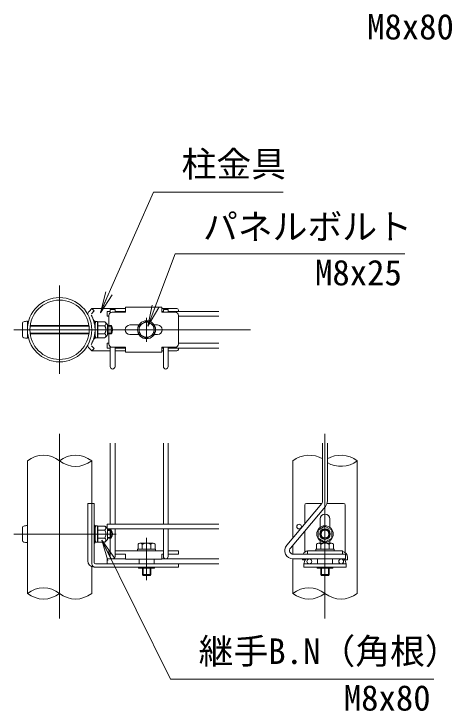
# Model space of a CAD drawing. Units: millimetres, scale not verified. Extents: x -8400 to 8400, y -5940 to 5940.
# Drawn here: x 3552 to 5203, y 632 to 3259 of the extents above; entities that cross this region are included whole.
import ezdxf
from ezdxf.enums import TextEntityAlignment as Align

# ---------------------------------------------------------------- set-up
doc = ezdxf.new("R2010")
doc.units = ezdxf.units.MM
doc.header["$LTSCALE"] = 40
doc.linetypes.add('DASHED', pattern=[7.5, 6, -1.5])
doc.linetypes.add('USER1', pattern=[50.8, 31.75, -6.35, 6.35, -6.35])
for name, color, linetype, lineweight in [('0-1_D-STR1', 1, 'Continuous', 18), ('0-2_D-BMK', 2, 'USER1', 13), ('0-3_D-STR3', 3, 'Continuous', 13), ('0-4_D-STR-DIM', 7, 'Continuous', 9), ('0-5_D-STR-TXT', 7, 'Continuous', 9), ('0-6_0', 7, 'Continuous', 9), ('0-7_D-STR2', 7, 'Continuous', 9)]:
    doc.layers.add(name, color=color, linetype=linetype, lineweight=lineweight)
doc.styles.add('ＭＳ ゴシック', font='')
doc.styles.get('ＭＳ ゴシック').set_extended_font_data('MS Gothic')

# ---------------------------------------------------------------- blocks, each defined once
blk = doc.blocks.new('_Open')
at = {"layer": '0-6_0'}
blk.add_line((-40, 6.67), (0, 0), dxfattribs=at)
blk.add_lwpolyline([(-40, -6.67), (0, 0), (-40, 0)], dxfattribs=at)

msp = doc.modelspace()

# ---------------------------------------------------------------- linework, layer by layer
at = {"layer": '0-1_D-STR1'}
for p, q in [((3603.26, 1575.04), (3603.26, 1075.04)), ((3845.26, 1414.24), (3845.26, 1575.04)), ((4603.26, 1575.04), (4603.26, 1285.2)), ((4845.26, 1075.04), (4845.26, 1575.04)), ((4603.26, 1257.2), (4603.26, 1223.1)), ((4603.26, 1205.04), (4603.26, 1075.04)), ((3845.26, 1075.04), (3845.26, 1175.61))]:
    msp.add_line(p, q, dxfattribs=at)
for radius in [121, 111.8]:
    msp.add_circle((3724.26, 2069.04), radius, dxfattribs=at)
at = {"layer": '0-2_D-BMK'}
for p, q in [((3724.26, 2235.7), (3724.26, 1902.37)), ((4052.22, 2114.54), (4052.22, 2023.54)), ((3552.46, 2069.04), (4444.26, 2069.04)), ((3724.26, 981.07), (3724.26, 1677.28)), ((4724.26, 981.07), (4724.26, 1677.28)), ((3552.46, 1299.04), (3937.15, 1299.04)), ((4052.22, 1285.04), (4052.22, 1125.04))]:
    msp.add_line(p, q, dxfattribs=at)
at = {"layer": '0-3_D-STR3'}
for p, q in [((3846.22, 2149.04), (3835.31, 2138.43)), ((3973.29, 2149.04), (3846.22, 2149.04)), ((3973.29, 2135.04), (3922.29, 2135.04)), ((3973.29, 2154.04), (3973.29, 2135.04)), ((4109.29, 2154.04), (3973.29, 2154.04)), ((4109.29, 2154.04), (4109.29, 2135.04)), ((4166.22, 2149.04), (4109.29, 2149.04)), ((4160.29, 2135.04), (4109.29, 2135.04)), ((4172.22, 2143.04), (4172.22, 2138.04)), ((3910.29, 2123.04), (3910.29, 2015.04)), ((4172.29, 2123.04), (4172.29, 2015.04)), ((3584.06, 2095.04), (3584.06, 2043.04)), ((3603.26, 2101.04), (3603.26, 2037.04)), ((3613.25, 2082.33), (3835.26, 2082.33)), ((3613.61, 2085.04), (3834.91, 2085.04)), ((4023.38, 2087.04), (3989.29, 2087.04)), ((4093.29, 2087.04), (4081.07, 2087.04)), ((3613.25, 2055.74), (3835.26, 2055.74)), ((3613.61, 2053.04), (3834.91, 2053.04)), ((4023.38, 2051.04), (3989.29, 2051.04)), ((4093.29, 2051.04), (4081.07, 2051.04)), ((3846.22, 1989.04), (3835.31, 1999.65)), ((3973.29, 2003.04), (3922.29, 2003.04)), ((3973.29, 2003.04), (3973.29, 1984.04)), ((4160.29, 2003.04), (4109.29, 2003.04)), ((4109.29, 2003.04), (4109.29, 1984.04)), ((4172.22, 2000.04), (4172.22, 1995.04)), ((3915.26, 1989.04), (3846.22, 1989.04)), ((3973.29, 1989.04), (3933.26, 1989.04)), ((4109.29, 1984.04), (3973.29, 1984.04)), ((4115.26, 1989.04), (4109.29, 1989.04)), ((4166.22, 1989.04), (4133.26, 1989.04)), ((3830.22, 1198.24), (3830.22, 1414.24)), ((3855.08, 1414.24), (3830.22, 1414.24)), ((3846.22, 1186.24), (3846.22, 1414.24)), ((3855.08, 1191.04), (3855.08, 1414.24)), ((4648.26, 1338.83), (4648.26, 1408.24)), ((4711.53, 1414.24), (4654.26, 1414.24)), ((4794.26, 1414.24), (4731.81, 1414.24)), ((4800.26, 1229.19), (4800.26, 1408.24)), ((4706.26, 1324.28), (4706.26, 1356.24)), ((4742.26, 1324.28), (4742.26, 1356.24)), ((3584.06, 1325.04), (3584.06, 1273.04)), ((3603.26, 1331.04), (3603.26, 1267.04)), ((3855.08, 1333.04), (3855.08, 1327.28)), ((3857.08, 1333.04), (3855.08, 1333.04)), ((3855.08, 1315.04), (3858.28, 1315.04)), ((3855.82, 1324.95), (3858.71, 1320.92)), ((3857.08, 1333.04), (3857.08, 1327.28)), ((3857.45, 1326.12), (3859.11, 1323.79)), ((3858.28, 1317.04), (3859.83, 1329.69)), ((3858.28, 1317.04), (3858.28, 1281.04)), ((3866.9, 1330.04), (3860.23, 1330.04)), ((3867.08, 1299.04), (3867.08, 1329.94)), ((3894.26, 1314.05), (3867.08, 1314.05)), ((3867.47, 1329.06), (3867.29, 1329.74)), ((3894.26, 1329.06), (3867.47, 1329.06)), ((3904.28, 1319.04), (3904.28, 1279.04)), ((3904.28, 1315.04), (3919.26, 1315.04)), ((3919.26, 1315.04), (3919.26, 1283.04)), ((3855.08, 1312.33), (3858.28, 1312.33)), ((3867.08, 1299.04), (3867.08, 1268.14)), ((3904.28, 1312.33), (3920.55, 1312.33)), ((4648.26, 1231.19), (4648.26, 1310.83)), ((3855.08, 1285.74), (3858.28, 1285.74)), ((3855.08, 1283.04), (3858.28, 1283.04)), ((3855.08, 1270.8), (3855.08, 1265.04)), ((3855.82, 1273.12), (3858.71, 1277.16)), ((3857.45, 1271.96), (3859.11, 1274.28)), ((3858.28, 1281.04), (3859.83, 1268.39)), ((3866.81, 1268.04), (3860.23, 1268.04)), ((3894.26, 1284.03), (3867.08, 1284.03)), ((3894.26, 1269.01), (3867.47, 1269.01)), ((3904.28, 1285.74), (3920.55, 1285.74)), ((3904.28, 1283.04), (3919.26, 1283.04)), ((4027.29, 1264.24), (4076.67, 1264.24)), ((4699.32, 1264.24), (4748.71, 1264.24)), ((4706.26, 1264.24), (4706.26, 1273.8)), ((4742.26, 1264.24), (4742.26, 1273.8)), ((3910.22, 1235.84), (3910.22, 1223.04)), ((3915.26, 1235.84), (3910.22, 1235.84)), ((4115.26, 1235.84), (3933.26, 1235.84)), ((4086.22, 1242.24), (4018.22, 1242.24)), ((4018.22, 1242.24), (4018.22, 1235.84)), ((4018.22, 1235.84), (4086.22, 1235.84)), ((4019.82, 1260.24), (4019.82, 1242.24)), ((4019.82, 1242.24), (4084.62, 1242.24)), ((4036.02, 1260.24), (4036.02, 1242.24)), ((4068.42, 1260.24), (4068.42, 1242.24)), ((4084.62, 1260.24), (4084.62, 1242.24)), ((4086.22, 1235.84), (4086.22, 1242.24)), ((4172.22, 1235.84), (4133.26, 1235.84)), ((4172.22, 1235.84), (4172.22, 1223.04)), ((4790.26, 1235.84), (4658.26, 1235.84)), ((4658.26, 1235.84), (4658.26, 1223.04)), ((4758.26, 1242.24), (4690.26, 1242.24)), ((4690.26, 1242.24), (4690.26, 1235.84)), ((4690.26, 1235.84), (4758.26, 1235.84)), ((4691.86, 1260.24), (4691.86, 1242.24)), ((4691.86, 1242.24), (4756.66, 1242.24)), ((4708.06, 1260.24), (4708.06, 1242.24)), ((4740.46, 1260.24), (4740.46, 1242.24)), ((4756.66, 1260.24), (4756.66, 1242.24)), ((4758.26, 1235.84), (4758.26, 1242.24)), ((4790.26, 1235.84), (4790.26, 1223.04)), ((3910.22, 1223.04), (3915.26, 1223.04)), ((3933.26, 1223.04), (3973.22, 1223.04)), ((3973.22, 1223.04), (3973.22, 1203.84)), ((4109.22, 1223.04), (4109.22, 1203.84)), ((4109.22, 1223.04), (4115.26, 1223.04)), ((4133.26, 1223.04), (4172.22, 1223.04)), ((4790.26, 1223.04), (4658.26, 1223.04)), ((4809.26, 1211.04), (4809.26, 1201.84)), ((3973.22, 1203.84), (4109.22, 1203.84)), ((4024.22, 1187.04), (4024.22, 1201.84)), ((4080.22, 1187.04), (4080.22, 1201.84)), ((4639.26, 1205.04), (4639.26, 1201.84)), ((4644.26, 1187.04), (4648.26, 1199.84)), ((4644.26, 1174.24), (4644.26, 1187.04)), ((4804.26, 1187.04), (4644.26, 1187.04)), ((4648.26, 1199.84), (4648.26, 1201.84)), ((4696.26, 1187.04), (4696.26, 1205.04)), ((4752.26, 1187.04), (4752.26, 1205.04)), ((4796.46, 1205.04), (4796.46, 1201.84)), ((4796.46, 1201.84), (4809.26, 1201.84)), ((4800.26, 1199.84), (4800.26, 1201.84)), ((4804.26, 1187.04), (4800.26, 1199.84)), ((4804.26, 1174.24), (4804.26, 1187.04)), ((4172.22, 1174.24), (3854.22, 1174.24)), ((4036.22, 1170.24), (4036.22, 1147.04)), ((4038.93, 1170.24), (4038.93, 1142.24)), ((4065.52, 1170.24), (4065.52, 1142.24)), ((4068.22, 1170.24), (4068.22, 1147.04)), ((4082.22, 1170.24), (4082.22, 1174.24)), ((4804.26, 1174.24), (4644.26, 1174.24)), ((4708.26, 1170.24), (4708.26, 1147.04)), ((4710.97, 1170.24), (4710.97, 1142.24)), ((4737.55, 1170.24), (4737.55, 1142.24)), ((4740.26, 1170.24), (4740.26, 1147.04)), ((4754.26, 1170.24), (4754.26, 1174.24)), ((4036.22, 1147.04), (4068.22, 1147.04)), ((4036.22, 1147.04), (4038.93, 1142.24)), ((4038.93, 1142.24), (4065.52, 1142.24)), ((4065.52, 1142.24), (4068.22, 1147.04)), ((4708.26, 1147.04), (4740.26, 1147.04)), ((4708.26, 1147.04), (4710.97, 1142.24)), ((4710.97, 1142.24), (4737.55, 1142.24)), ((4737.55, 1142.24), (4740.26, 1147.04))]:
    msp.add_line(p, q, dxfattribs=at)
at = {"layer": '0-3_D-STR3', "linetype": 'DASHED'}
for p, q in [((3855.14, 2139.86), (3844.22, 2129.25)), ((3855.08, 2139.79), (3846.22, 2149.04)), ((3855.08, 2103.04), (3855.08, 2097.28)), ((3857.08, 2103.04), (3855.08, 2103.04)), ((3857.08, 2103.04), (3857.08, 2097.28)), ((3855.82, 2094.95), (3858.71, 2090.92)), ((3856.92, 2085.04), (3858.28, 2085.04)), ((3857.27, 2082.33), (3858.28, 2082.33)), ((3857.45, 2096.12), (3859.11, 2093.79)), ((3858.28, 2087.04), (3859.83, 2099.69)), ((3858.28, 2087.04), (3858.28, 2051.04)), ((3866.9, 2100.04), (3860.23, 2100.04)), ((3867.08, 2069.04), (3867.08, 2099.94)), ((3894.26, 2084.05), (3867.08, 2084.05)), ((3867.47, 2099.06), (3867.29, 2099.74)), ((3894.26, 2099.06), (3867.47, 2099.06)), ((3904.28, 2089.04), (3904.28, 2049.04)), ((3904.28, 2085.04), (3919.26, 2085.04)), ((3904.28, 2082.33), (3920.55, 2082.33)), ((3919.26, 2085.04), (3919.26, 2053.04)), ((3856.92, 2053.04), (3858.28, 2053.04)), ((3857.27, 2055.74), (3858.28, 2055.74)), ((3858.28, 2051.04), (3859.83, 2038.39)), ((3867.08, 2069.04), (3867.08, 2038.14)), ((3894.26, 2054.03), (3867.08, 2054.03)), ((3904.28, 2055.74), (3920.55, 2055.74)), ((3904.28, 2053.04), (3919.26, 2053.04)), ((3855.08, 2040.8), (3855.08, 2035.04)), ((3855.82, 2043.12), (3858.71, 2047.16)), ((3857.45, 2041.96), (3859.11, 2044.28)), ((3866.81, 2038.04), (3860.23, 2038.04)), ((3894.26, 2039.01), (3867.47, 2039.01)), ((3855.14, 1998.22), (3844.22, 2008.83)), ((3855.08, 1998.28), (3846.22, 1989.04))]:
    msp.add_line(p, q, dxfattribs=at)
at = {"layer": '0-3_D-STR3'}
for points in [[(4052.22, 2101.44), (4080.28, 2085.24), (4080.28, 2052.84), (4052.22, 2036.64), (4024.17, 2052.84), (4024.17, 2085.24)], [(4724.26, 1329.06), (4698.26, 1314.05), (4698.26, 1284.03), (4724.26, 1269.01), (4750.26, 1284.03), (4750.26, 1314.05)]]:
    msp.add_lwpolyline(points, close=True, dxfattribs=at)
at = {"layer": '0-3_D-STR3', "linetype": 'DASHED'}
msp.add_lwpolyline([(3857.08, 2040.8), (3857.08, 2035.04), (3855.08, 2035.04)], dxfattribs=at)
at = {"layer": '0-3_D-STR3'}
for points in [[(3857.08, 1270.8), (3857.08, 1265.04), (3855.08, 1265.04)], [(4172.22, 1174.24), (4172.22, 1187.04), (3859.08, 1187.04)], [(4652.06, 1205.04), (4652.06, 1201.84), (4639.26, 1201.84)], [(4082.22, 1170.24), (4022.22, 1170.24), (4022.22, 1174.24)], [(4754.26, 1170.24), (4694.26, 1170.24), (4694.26, 1174.24)]]:
    msp.add_lwpolyline(points, dxfattribs=at)
for centre, radius in [((4052.22, 2069.04), 34), ((4052.22, 2069.04), 28.14), ((4724.26, 1299.04), 31), ((4724.26, 1299.04), 20), ((4724.26, 1299.04), 16.6), ((4724.26, 1299.04), 14.6)]:
    msp.add_circle(centre, radius, dxfattribs=at)
for centre, radius, start, end in [((3847.01, 2126.38), 16.8, 134.17379, 176.47212), ((3922.29, 2123.04), 12, 90, 180), ((4160.29, 2123.04), 12, 0, 90), ((4166.22, 2143.04), 6, 0, 90), ((3989.29, 2069.04), 18, 90, 270), ((4093.29, 2069.04), 18, 270, 90), ((3847.01, 2011.7), 16.8, 183.52788, 225.82621), ((3922.29, 2015.04), 12, 180, 270), ((4160.29, 2015.04), 12, 270, 0), ((4166.22, 1995.04), 6, 270, 0), ((4654.26, 1408.24), 6, 90, 180), ((4794.26, 1408.24), 6, 0, 90), ((4724.26, 1356.24), 18, 0, 180), ((3859.08, 1327.28), 4, 180, 215.53768), ((3859.08, 1327.28), 2, 180, 215.53768), ((3857.08, 1319.75), 2, 33.43373, 35.53768), ((3860.23, 1329.64), 0.4, 90, 173), ((3866.9, 1329.64), 0.4, 15, 90), ((3847.55, 1321.55), 21.29, 339.37322, 22.7756), ((3784.05, 1299.04), 84.77, 0, 10.20031), ((3871.22, 1299.04), 27.49, 0, 33.09348), ((3890.19, 1321.55), 8.54, 298.45309, 61.54691), ((3877.18, 1302.02), 32, 32.13463, 57.68315), ((3889.26, 1299.04), 34, 331.92751, 28.07249), ((3784.05, 1299.04), 84.77, 349.79969, 0), ((3871.22, 1299.04), 27.49, 326.90652, 0), ((3859.08, 1270.8), 4, 144.46232, 180), ((3859.08, 1270.8), 2, 144.46232, 180), ((3857.08, 1278.32), 2, 324.46232, 326.56627), ((3860.23, 1268.44), 0.4, 187, 270), ((3866.81, 1268.44), 0.4, 270, 337.2244), ((3847.55, 1276.52), 21.29, 337.2244, 20.62678), ((3890.19, 1276.52), 8.54, 298.45309, 61.54691), ((3877.18, 1296.06), 32, 302.31685, 327.86537), ((4027.92, 1254.09), 10.17, 37.21089, 142.78911), ((4052.22, 1229.43), 34.8, 62.26063, 117.73937), ((4076.52, 1254.04), 10.2, 37.42505, 142.57495), ((4699.96, 1254.09), 10.17, 37.21089, 142.78911), ((4724.26, 1229.43), 34.8, 62.26063, 117.73937), ((4748.56, 1254.04), 10.2, 37.42505, 142.57495), ((4662.06, 1213.04), 22.8, 99.59407, 153.98563), ((4786.46, 1211.04), 22.8, 0, 80.40593), ((3854.22, 1198.24), 24, 180, 270), ((3858.22, 1186.24), 12, 180, 270), ((3859.08, 1191.04), 4, 180, 270)]:
    msp.add_arc(centre, radius, start, end, dxfattribs=at)
at = {"layer": '0-3_D-STR3', "linetype": 'DASHED'}
for centre, radius, start, end in [((3745.26, 2069.04), 112.8, 330.59793, 29.40207), ((3859.08, 2097.28), 4, 180, 215.53768), ((3859.08, 2097.28), 2, 180, 215.53768), ((3857.08, 2089.75), 2, 33.43373, 35.53768), ((3860.23, 2099.64), 0.4, 90, 173), ((3866.9, 2099.64), 0.4, 15, 90), ((3847.55, 2091.55), 21.29, 339.37322, 22.7756), ((3784.05, 2069.04), 84.77, 0, 10.20031), ((3871.22, 2069.04), 27.49, 0, 33.09348), ((3890.19, 2091.55), 8.54, 298.45309, 61.54691), ((3877.18, 2072.02), 32, 32.13463, 57.68315), ((3889.26, 2069.04), 34, 331.92751, 28.07249), ((3847.55, 2046.52), 21.29, 337.2244, 20.62678), ((3784.05, 2069.04), 84.77, 349.79969, 0), ((3871.22, 2069.04), 27.49, 326.90652, 0), ((3890.19, 2046.52), 8.54, 298.45309, 61.54691), ((3859.08, 2040.8), 4, 144.46232, 180), ((3859.08, 2040.8), 2, 144.46232, 180), ((3857.08, 2048.32), 2, 324.46232, 326.56627), ((3860.23, 2038.44), 0.4, 187, 270), ((3866.81, 2038.44), 0.4, 270, 337.2244), ((3877.18, 2066.06), 32, 302.31685, 327.86537)]:
    msp.add_arc(centre, radius, start, end, dxfattribs=at)
at = {"layer": '0-3_D-STR3'}
for centre, start_param, end_param in [((3603.26, 2095.04), 1.5707963, 3.1415927), ((3603.26, 2043.04), 3.1415927, 4.712389), ((3603.26, 1325.04), 1.5707963, 3.1415927), ((3603.26, 1273.04), 3.1415927, 4.712389)]:
    msp.add_ellipse(centre, major_axis=(19.2, 0), ratio=0.3125, start_param=start_param, end_param=end_param, dxfattribs=at)
at = {"layer": '0-4_D-STR-DIM'}
for centre, radius, start, end in [((3663.76, 1498.14), 97.84, 51.80362, 128.19638), ((3784.76, 1498.14), 97.84, 51.80362, 128.19638), ((4664.82, 1495.08), 100.91, 59.35639, 127.59463), ((4783.7, 1495.08), 100.91, 52.40537, 120.64361), ((3784.76, 1651.93), 97.84, 231.80362, 308.19638), ((4783.7, 1655), 100.91, 239.35639, 307.59463), ((3663.76, 998.14), 97.84, 51.80362, 128.19638), ((4663.76, 998.14), 97.84, 51.80362, 128.19638), ((3663.76, 1151.93), 97.84, 231.80362, 308.19638), ((3784.76, 1151.93), 97.84, 231.80362, 308.19638), ((4663.76, 1151.93), 97.84, 231.80362, 308.19638), ((4784.76, 1151.93), 97.84, 231.80362, 308.19638)]:
    msp.add_arc(centre, radius, start, end, dxfattribs=at)
at = {"layer": '0-5_D-STR-TXT'}
for points in [[(4566.2, 2588.14), (4078.06, 2588.14), (3879.13, 2134.92)], [(5025.62, 2354.75), (4159.31, 2354.75), (4058.02, 2084.51)], [(5134, 751.61), (4141.8, 751.61), (3883.87, 1274.73)]]:
    msp.add_lwpolyline(points, dxfattribs=at)
at = {"layer": '0-7_D-STR2'}
for p, q in [((3904.26, 2138.04), (3915.26, 2138.04)), ((3904.26, 2120.04), (3904.26, 2138.04)), ((3915.26, 2145.04), (3933.26, 2145.04)), ((3915.26, 2145.04), (3915.26, 2132.76)), ((3933.26, 2145.04), (3933.26, 2135.04)), ((3933.26, 2138.04), (3973.29, 2138.04)), ((4109.29, 2138.04), (4115.26, 2138.04)), ((4115.26, 2145.04), (4133.26, 2145.04)), ((4115.26, 2145.04), (4115.26, 2135.04)), ((4133.26, 2145.04), (4133.26, 2135.04)), ((4133.26, 2138.04), (4324.26, 2138.04)), ((3904.26, 2120.04), (3910.29, 2120.04)), ((4172.29, 2120.04), (4324.26, 2120.04)), ((3904.26, 2018.04), (3904.26, 2000.04)), ((3904.26, 2018.04), (3910.29, 2018.04)), ((3904.26, 2000.04), (3915.26, 2000.04)), ((3915.26, 2005.31), (3915.26, 1930.04)), ((3933.26, 2003.04), (3933.26, 1930.04)), ((3933.26, 2000.04), (3973.29, 2000.04)), ((4109.29, 2000.04), (4115.26, 2000.04)), ((4115.26, 2003.04), (4115.26, 1930.04)), ((4133.26, 2003.04), (4133.26, 1930.04)), ((4133.26, 2000.04), (4324.26, 2000.04)), ((4172.29, 2018.04), (4324.26, 2018.04)), ((3915.26, 1336.04), (3915.26, 1641.7)), ((3933.26, 1336.04), (3933.26, 1641.7)), ((4115.26, 1336.04), (4115.26, 1641.7)), ((4133.26, 1336.04), (4133.26, 1641.7)), ((4715.26, 1641.7), (4715.26, 1423.77)), ((4733.26, 1641.7), (4733.26, 1423.77)), ((4711.98, 1414.77), (4580.11, 1257.61)), ((4725.77, 1403.2), (4593.89, 1246.04)), ((3904.26, 1336.04), (4324.26, 1336.04)), ((3904.26, 1336.04), (3904.26, 1318.04)), ((3904.26, 1318.04), (4324.26, 1318.04)), ((3915.26, 1214.04), (3915.26, 1318.04)), ((3933.26, 1214.04), (3933.26, 1318.04)), ((4115.26, 1214.04), (4115.26, 1318.04)), ((4133.26, 1214.04), (4133.26, 1318.04)), ((4801.26, 1223.04), (4604.62, 1223.04)), ((4801.26, 1223.04), (4801.26, 1205.04)), ((3904.26, 1205.04), (3973.29, 1205.04)), ((3904.26, 1205.04), (3904.26, 1187.04)), ((3904.26, 1187.04), (4324.26, 1187.04)), ((4109.29, 1205.04), (4324.26, 1205.04)), ((4801.26, 1205.04), (4604.62, 1205.04))]:
    msp.add_line(p, q, dxfattribs=at)
for centre in [(4626.62, 1327.04), (4665.26, 1196.04), (4785.26, 1196.04)]:
    msp.add_circle(centre, 9, dxfattribs=at)
for centre, radius, start, end in [((3924.26, 1930.04), 9, 180, 0), ((4124.26, 1930.04), 9, 180, 0), ((4701.26, 1423.77), 14, 320, 0), ((4701.26, 1423.77), 32, 320, 0), ((4604.62, 1237.04), 32, 140, 270), ((4604.62, 1237.04), 14, 140, 270), ((3924.26, 1214.04), 9, 180, 360), ((4124.26, 1214.04), 9, 180, 360)]:
    msp.add_arc(centre, radius, start, end, dxfattribs=at)

# ---------------------------------------------------------------- block references
at = {"layer": '0-5_D-STR-TXT', "xscale": 2, "yscale": 2}
for p, rotation in [((3878.33, 2133.08), 246.3026), ((4057.32, 2082.64), 249.4544), ((3882.98, 1276.52), 116.2466)]:
    msp.add_blockref('_Open', p, dxfattribs=dict(at, rotation=rotation))

# ---------------------------------------------------------------- texts
at = {"layer": '0-5_D-STR-TXT', "style": 'ＭＳ ゴシック'}
for s, p in [('M8x80', (4882.73, 3134.36)), ('柱金具', (4183.97, 2616.61)), ('パネルボルト', (4264.71, 2380.68)), ('M8x25', (4686.69, 2207.66)), ('継手B.N（角根）', (4248.22, 780.58)), ('M8x80', (4795.07, 604.52))]:
    msp.add_text(s, height=96.19, dxfattribs=at).set_placement(p, align=Align.BOTTOM_LEFT)

doc.saveas('drawing.dxf')
